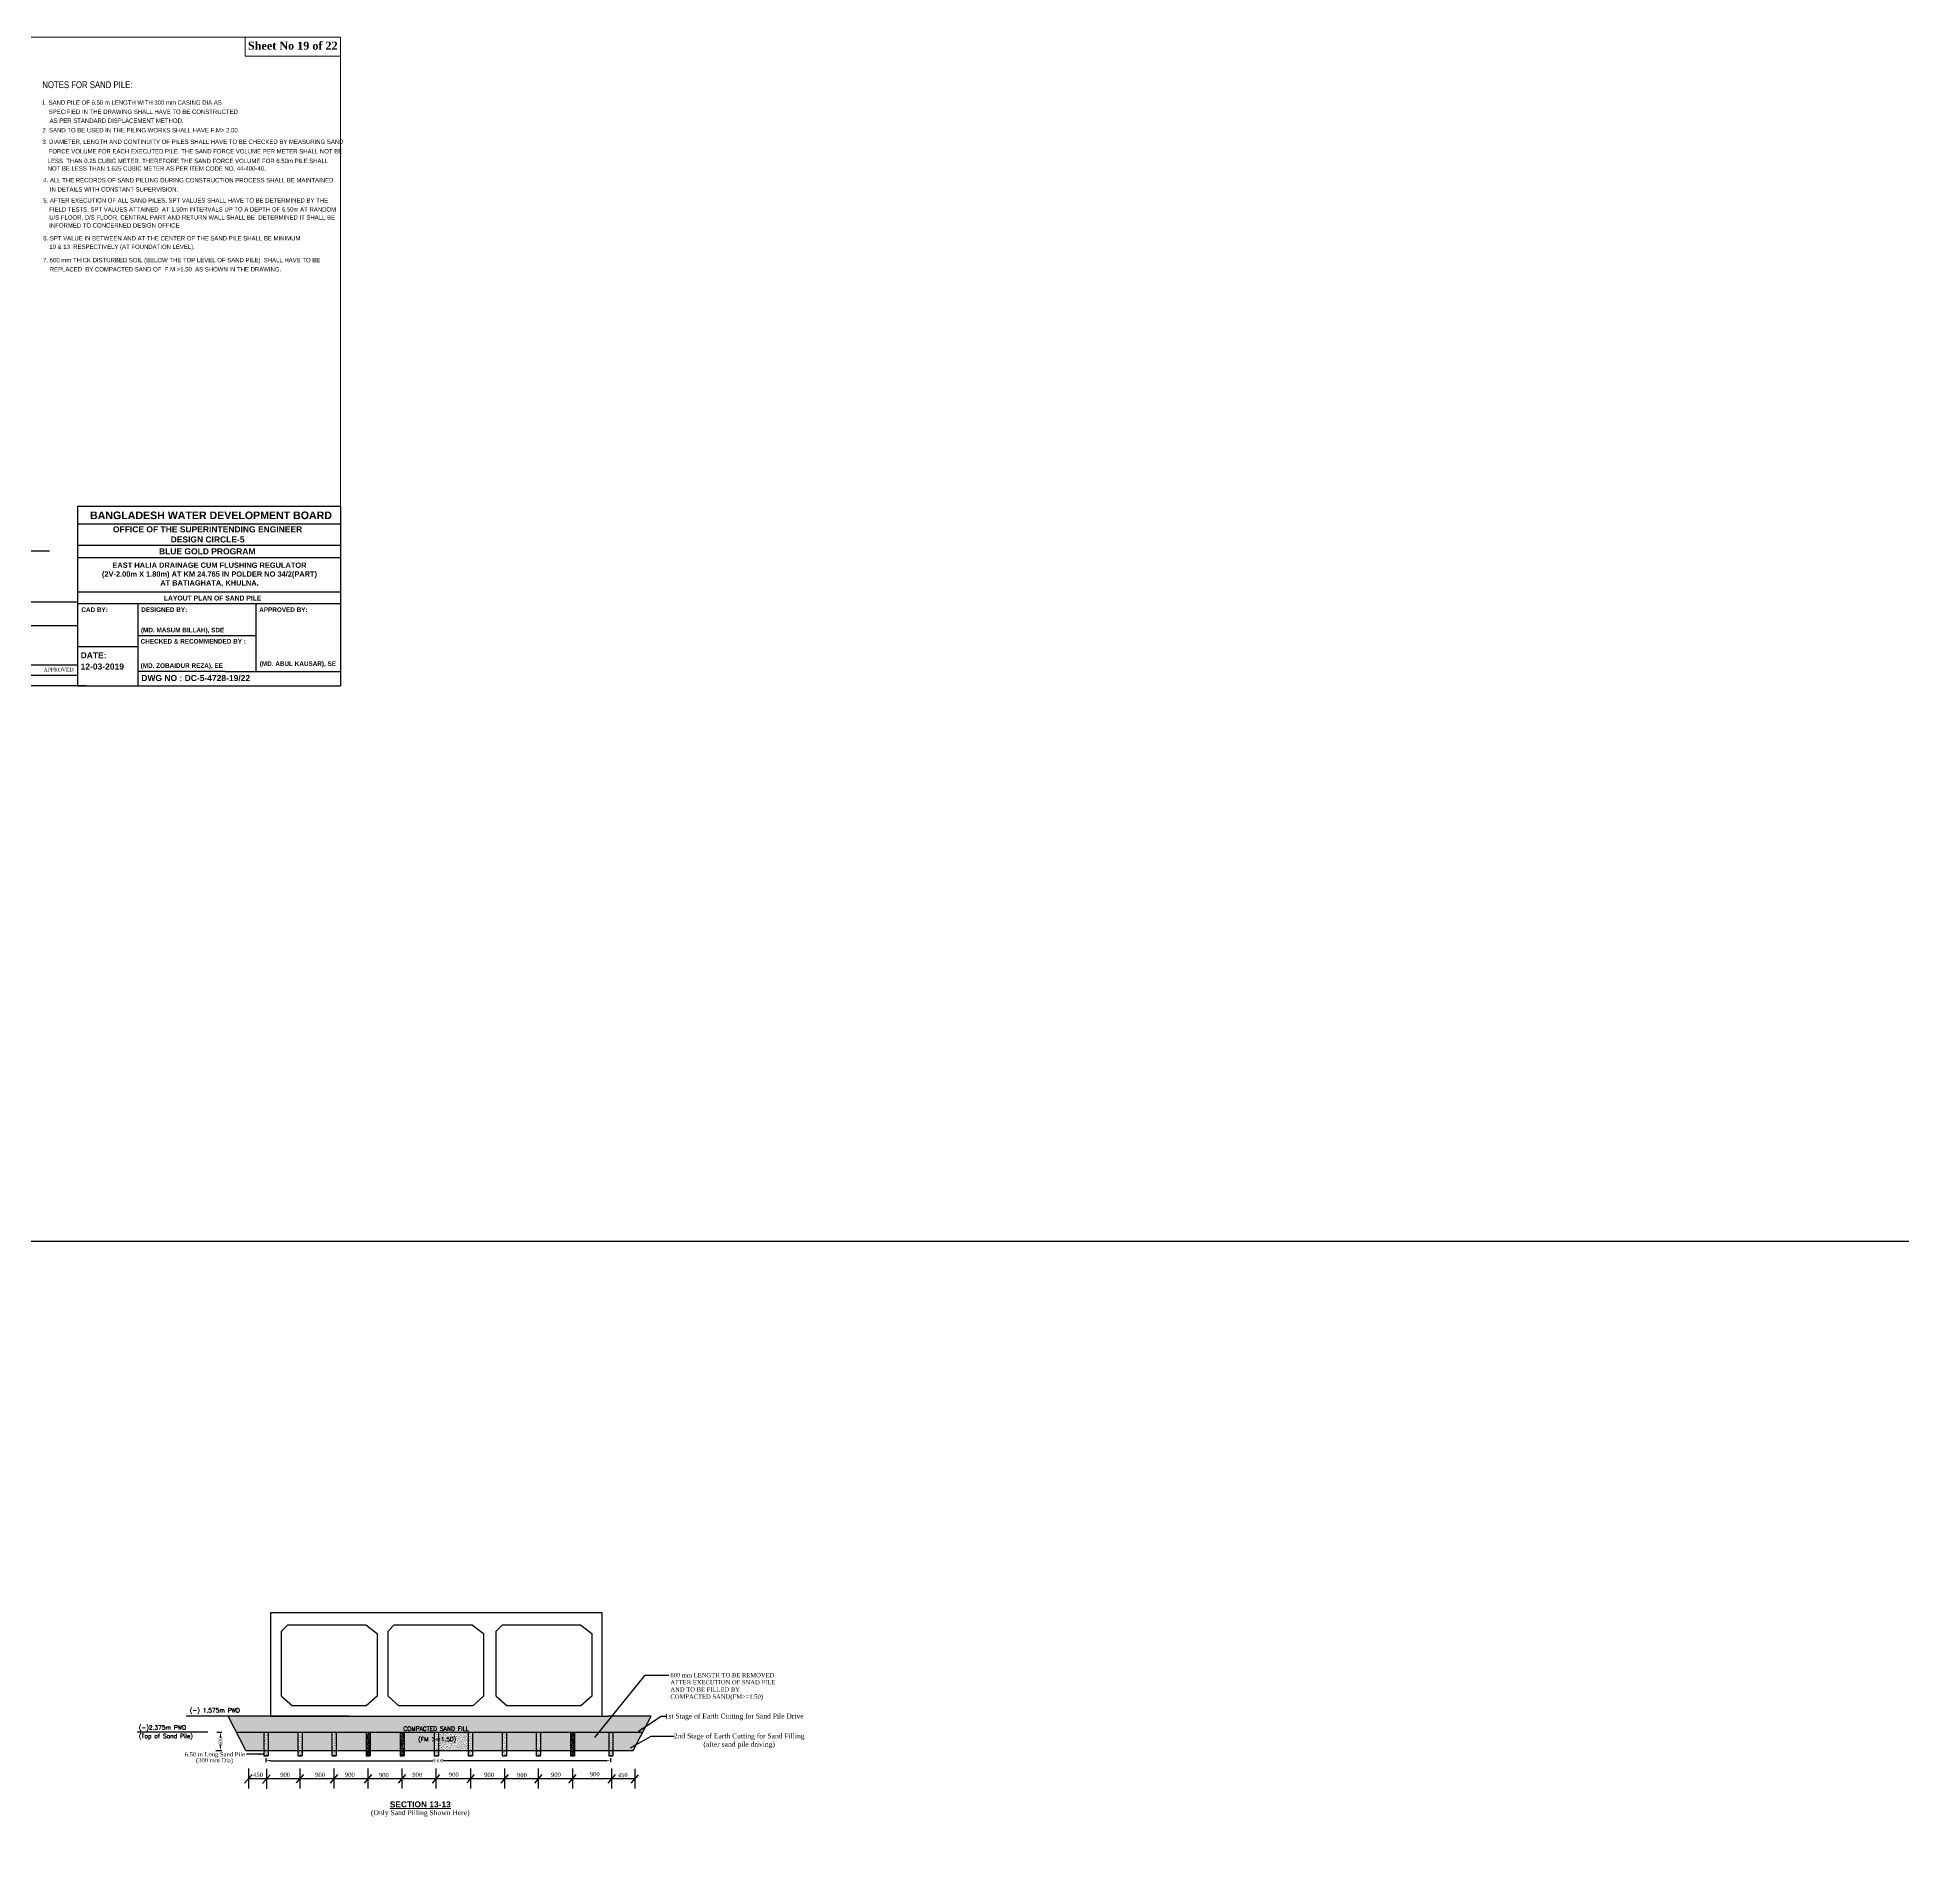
# Model space of a CAD drawing. Extents: x -545075 to 1728153, y -708141 to -305611.
# Drawn here: x 1322314 to 1454287, y -578895 to -449649 of the extents above; entities that cross this region are included whole.
import ezdxf

# ---------------------------------------------------------------- set-up
doc = ezdxf.new("R2010")
doc.units = 0
doc.header["$MEASUREMENT"] = 0
doc.layers.get('0').update_dxf_attribs({"linetype": 'CONTINUOUS'})
doc.layers.get('DEFPOINTS').update_dxf_attribs({"linetype": 'CONTINUOUS'})
doc.layers.add('LINE', color=7, linetype='CONTINUOUS')
doc.styles.add('ARIAL', font='ARIALN.TTF')
doc.styles.add('Arial-200', font='arial.ttf')
doc.styles.add('BIG', font='ROMANT.SHX')
doc.styles.get("Standard").update_dxf_attribs({"font": 'times.ttf', "height": 250})
doc.dimstyles.new('3', dxfattribs={"dimtxt": 225, "dimasz": 350, "dimexe": 100, "dimexo": 25, "dimgap": 9, "dimtad": 0, "dimdec": 0, "dimzin": 0, "dimdsep": 46, "dimtxsty": 'Standard', "dimcen": 0, "dimclrt": 256, "dimadec": 0, "dimazin": 0, "dimtfac": 1, "dimtdec": 0, "dimtofl": 0, "dimtmove": 2, "dimatfit": 3, "dimfxl": 1, "dimtolj": 1, "dimtzin": 0, "dimarcsym": 0})
pattern_1 = [(37.5, (174343, 266670), (-3.7796015, 115.609426), [0, -91.2, 0, -102, 0, -97.5]), (7.5, (174343, 266670), (106.186602, 169.328764), [0, -49.2, 0, -82.2, 0, -31.5]), (327.5, (174269.2, 266670), (186.848512, 0.339543), [0, -30, 0, -108, 0, -141]), (317.5, (174269.2, 266670), (180.367596, 52.660534), [0, -15, 0, -70.8, 0, -81])]

# ---------------------------------------------------------------- blocks, each defined once
blk = doc.blocks.new('*D646')
at = {"layer": 'DEFPOINTS', "color": 0, "linetype": 'ByBlock', "lineweight": -2}
for p in [(1334981, -569589), (1334926, -570874), (1335271, -570874)]:
    blk.add_point(p, dxfattribs=at)
at = {"layer": 'LINE', "color": 0, "linetype": 'ByBlock', "lineweight": -2}
for p, q in [((1335006, -569589), (1335371, -569589)), ((1335271, -569939), (1335271, -569960)), ((1334951, -570874), (1335371, -570874)), ((1335271, -570524), (1335271, -570503))]:
    blk.add_line(p, q, dxfattribs=at)
for points in [[(1335212, -569939), (1335329, -569939), (1335271, -569589)], [(1335212, -570524), (1335329, -570524), (1335271, -570874)]]:
    blk.add_solid(points, dxfattribs=at)
at = {"layer": 'LINE', "linetype": 'ByBlock', "insert": (1335271, -570232), "char_height": 250, "attachment_point": 5, "rotation": 90}
blk.add_mtext('\\A1;600', dxfattribs=at)
blk = doc.blocks.new('*D652')
at = {"layer": 'DEFPOINTS', "color": 0, "linetype": 'ByBlock', "lineweight": -2}
for p in [(1338482, -571397), (1362855, -571394), (1362855, -571606)]:
    blk.add_point(p, dxfattribs=at)
at = {"layer": 'LINE', "color": 0, "linetype": 'ByBlock', "lineweight": -2}
for p, q in [((1338482, -571422), (1338482, -571706)), ((1362855, -571419), (1362855, -571706)), ((1338832, -571606), (1350304, -571606)), ((1362505, -571606), (1351033, -571606))]:
    blk.add_line(p, q, dxfattribs=at)
for points in [[(1338832, -571548), (1338832, -571664), (1338482, -571606)], [(1362505, -571548), (1362505, -571664), (1362855, -571606)]]:
    blk.add_solid(points, dxfattribs=at)
at = {"layer": 'LINE', "linetype": 'ByBlock', "insert": (1350668, -571606), "char_height": 250, "attachment_point": 5}
blk.add_mtext('\\A1;9300', dxfattribs=at)

msp = doc.modelspace()

# ---------------------------------------------------------------- hatches: boundary and pattern name
at = {"layer": 'LINE', "linetype": 'ByBlock'}
h = msp.add_hatch(dxfattribs=at)
h.set_pattern_fill('AR-SAND', color=0, scale=60, style=0)
h.set_pattern_definition(pattern_1)
h.paths.add_polyline_path([(1365157.438, -569589.336), (1365751.998, -568462.125), (1362683.259, -568462.125), (1356656.433, -568462.125), (1354002, -568462.125), (1344321.501, -568462.125), (1338815.391, -568462.125), (1335905.815, -568462.125), (1335823.669, -568462.125), (1336407.087, -569589.336)])
h.paths.add_polyline_path([(1348411.235, -569565.747), (1354160.788, -569565.747), (1354160.788, -569110.122), (1348411.235, -569110.122)], flags=24)
h = msp.add_hatch(dxfattribs=at)
h.set_pattern_fill('AR-SAND', color=0, scale=60, style=0)
h.set_pattern_definition(pattern_1)
h.paths.add_polyline_path([(1338344, -569589.336), (1336407.087, -569589.336), (1337072, -570874), (1338344, -570874)])
h.paths.add_polyline_path([(1339526.438, -570874), (1340753, -570874), (1340753, -569589.336), (1338644, -569589.336), (1338644, -570874)])
h.paths.add_polyline_path([(1341053, -569589.336), (1341053, -570874), (1343162, -570874), (1343162, -569589.336)])
h.paths.add_polyline_path([(1345571, -570874), (1345571, -569589.336), (1343462, -569589.336), (1343462, -570874)])
h.paths.add_polyline_path([(1347980, -570874), (1347980, -569589.336), (1345871, -569589.336), (1345871, -570874)])
h.paths.add_polyline_path([(1350389, -570874), (1350389, -569589.336), (1348280, -569589.336), (1348280, -570874)])
h.paths.add_polyline_path([(1355207, -570874), (1355207, -569589.336), (1353098, -569589.336), (1353098, -570874)])
h.paths.add_polyline_path([(1357616, -570874), (1357616, -569589.336), (1355507, -569589.336), (1355507, -570874)])
h.paths.add_polyline_path([(1360025, -570874), (1360025, -569589.336), (1357916, -569589.336), (1357916, -570874)])
h.paths.add_polyline_path([(1361557.397, -570874), (1362742, -570874), (1362742, -569589.336), (1360325, -569589.336), (1360325, -570874)])
h.paths.add_polyline_path([(1364479.828, -570874), (1365157.438, -569589.336), (1363042, -569589.336), (1363042, -570874)])
h.paths.add_polyline_path([(1349288.016, -570450.703), (1352542.481, -570450.703), (1352542.481, -569756.417), (1349288.016, -569756.417)], flags=9)
h = msp.add_hatch(dxfattribs=at)
h.set_pattern_fill('AR-SAND', color=0, scale=60, style=0)
h.set_pattern_definition(pattern_1)
h.paths.add_polyline_path([(1338644, -569589.336), (1338344, -569589.336), (1338344, -570874), (1338644, -570874)])
h.paths.add_polyline_path([(1338344, -571250.469), (1338462.825, -571250.469), (1338462.825, -571288.029), (1338522.889, -571208.295), (1338522.889, -571250.82), (1338644, -571250.82), (1338644, -570874), (1338344, -570874)])
h = msp.add_hatch(dxfattribs=at)
h.set_pattern_fill('AR-SAND', color=0, scale=60, style=0)
h.set_pattern_definition(pattern_1)
h.paths.add_polyline_path([(1341053, -569589.336), (1340753, -569589.336), (1340753, -570874), (1341053, -570874)])
h.paths.add_polyline_path([(1340753, -571250.469), (1340871.825, -571250.469), (1340871.825, -571288.029), (1340931.889, -571208.295), (1340931.889, -571250.82), (1341053, -571250.82), (1341053, -570874), (1340753, -570874)])
h = msp.add_hatch(dxfattribs=at)
h.set_pattern_fill('AR-SAND', color=0, scale=60, style=0)
h.set_pattern_definition(pattern_1)
h.paths.add_polyline_path([(1343462, -569589.336), (1343162, -569589.336), (1343162, -570874), (1343462, -570874)])
h.paths.add_polyline_path([(1343162, -571250.469), (1343280.825, -571250.469), (1343280.825, -571288.029), (1343340.889, -571208.295), (1343340.889, -571250.82), (1343462, -571250.82), (1343462, -570874), (1343162, -570874)])
h = msp.add_hatch(dxfattribs=at)
h.set_pattern_fill('AR-SAND', color=0, scale=60, style=0)
h.set_pattern_definition(pattern_1)
h.paths.add_polyline_path([(1345871, -569589.336), (1345571, -569589.336), (1345571, -570874), (1345871, -570874)])
h.paths.add_polyline_path([(1345571, -571250.469), (1345689.825, -571250.469), (1345689.825, -571288.029), (1345749.889, -571208.295), (1345749.889, -571250.82), (1345871, -571250.82), (1345871, -570874), (1345571, -570874)])
h = msp.add_hatch(dxfattribs=at)
h.set_pattern_fill('AR-SAND', color=0, scale=60, style=0)
h.set_pattern_definition(pattern_1)
h.paths.add_polyline_path([(1348280, -569589.336), (1347980, -569589.336), (1347980, -570874), (1348280, -570874)])
h.paths.add_polyline_path([(1347980, -571250.469), (1348098.825, -571250.469), (1348098.825, -571288.029), (1348158.889, -571208.295), (1348158.889, -571250.82), (1348280, -571250.82), (1348280, -570874), (1347980, -570874)])
h = msp.add_hatch(dxfattribs=at)
h.set_pattern_fill('AR-SAND', color=0, scale=60, style=0)
h.set_pattern_definition(pattern_1)
h.paths.add_polyline_path([(1352798, -570874), (1352798, -569589.336), (1350689, -569589.336), (1350689, -570874)])
h.paths.add_polyline_path([(1349288.016, -570450.703), (1352542.481, -570450.703), (1352542.481, -569756.417), (1349288.016, -569756.417)], flags=9)
h = msp.add_hatch(dxfattribs=at)
h.set_pattern_fill('AR-SAND', color=0, scale=60, style=0)
h.set_pattern_definition(pattern_1)
h.paths.add_polyline_path([(1350689, -569589.336), (1350389, -569589.336), (1350389, -570874), (1350689, -570874)])
h.paths.add_polyline_path([(1350389, -571250.469), (1350507.825, -571250.469), (1350507.825, -571288.029), (1350567.889, -571208.295), (1350567.889, -571250.82), (1350689, -571250.82), (1350689, -570874), (1350389, -570874)])
h = msp.add_hatch(dxfattribs=at)
h.set_pattern_fill('AR-SAND', color=0, scale=60, style=0)
h.set_pattern_definition(pattern_1)
h.paths.add_polyline_path([(1353098, -569589.336), (1352798, -569589.336), (1352798, -570874), (1353098, -570874)])
h.paths.add_polyline_path([(1352798, -571250.469), (1352916.825, -571250.469), (1352916.825, -571288.029), (1352976.889, -571208.295), (1352976.889, -571250.82), (1353098, -571250.82), (1353098, -570874), (1352798, -570874)])
h = msp.add_hatch(dxfattribs=at)
h.set_pattern_fill('AR-SAND', color=0, scale=60, style=0)
h.set_pattern_definition(pattern_1)
h.paths.add_polyline_path([(1355507, -569589.336), (1355207, -569589.336), (1355207, -570874), (1355507, -570874)])
h.paths.add_polyline_path([(1355207, -571250.469), (1355325.825, -571250.469), (1355325.825, -571288.029), (1355385.889, -571208.295), (1355385.889, -571250.82), (1355507, -571250.82), (1355507, -570874), (1355207, -570874)])
h = msp.add_hatch(dxfattribs=at)
h.set_pattern_fill('AR-SAND', color=0, scale=60, style=0)
h.set_pattern_definition(pattern_1)
h.paths.add_polyline_path([(1357916, -569589.336), (1357616, -569589.336), (1357616, -570874), (1357916, -570874)])
h.paths.add_polyline_path([(1357616, -571250.469), (1357734.825, -571250.469), (1357734.825, -571288.029), (1357794.889, -571208.295), (1357794.889, -571250.82), (1357916, -571250.82), (1357916, -570874), (1357616, -570874)])
h = msp.add_hatch(dxfattribs=at)
h.set_pattern_fill('AR-SAND', color=0, scale=60, style=0)
h.set_pattern_definition(pattern_1)
h.paths.add_polyline_path([(1360325, -569589.336), (1360025, -569589.336), (1360025, -570874), (1360325, -570874)])
h.paths.add_polyline_path([(1360025, -571250.469), (1360143.825, -571250.469), (1360143.825, -571288.029), (1360203.889, -571208.295), (1360203.889, -571250.82), (1360325, -571250.82), (1360325, -570874), (1360025, -570874)])
h = msp.add_hatch(dxfattribs=at)
h.set_pattern_fill('AR-SAND', color=0, scale=60, style=0)
h.set_pattern_definition(pattern_1)
h.paths.add_polyline_path([(1363042, -569589.336), (1362742, -569589.336), (1362742, -570874), (1363042, -570874)])
h.paths.add_polyline_path([(1362742, -571250.469), (1362860.825, -571250.469), (1362860.825, -571288.029), (1362920.889, -571208.295), (1362920.889, -571250.82), (1363042, -571250.82), (1363042, -570874), (1362742, -570874)])

# ---------------------------------------------------------------- linework, layer by layer
at = {"color": 0, "linetype": 'Continuous', "lineweight": -3, "ltscale": 0.5}
for p, q in [((1325179, -482820), (1343762.973, -482820)), ((1325179, -484073.758), (1343762.973, -484073.758)), ((1325179, -485596.085), (1343762.973, -485596.085))]:
    msp.add_line(p, q, dxfattribs=at)
at = {"color": 0, "linetype": 'ByBlock', "lineweight": -2}
for p, q in [((1325179, -495552.664), (1325179, -482820)), ((1325179, -486461.297), (1343762.973, -486461.297)), ((1325179, -488890.6), (1343762.973, -488890.6)), ((1325179, -489724.786), (1343762.973, -489724.786)), ((1337762.91, -489724.786), (1337762.91, -494530.283)), ((1329416.512, -491986.907), (1337750.765, -491986.907)), ((1329417.992, -492774.426), (1325179, -492774.426)), ((1335598.424, -494530.283), (1329416.512, -494530.283)), ((1335598.424, -494530.283), (1343762.973, -494530.283))]:
    msp.add_line(p, q, dxfattribs=at)
at = {"color": 7, "linetype": 'Continuous', "lineweight": -2, "ltscale": 2}
msp.add_line((1329416.512, -489724.786), (1329416.512, -495552.664), dxfattribs=at)
at = {"color": 7, "linetype": 'ByBlock', "lineweight": 20}
msp.add_lwpolyline([(1278848.194, -495552.664), (1278848.194, -449648.642), (1343762.973, -449648.642), (1343762.973, -495552.664), (1278848.194, -495552.664)], close=True, dxfattribs=at)
at = {"layer": 'LINE', "color": 0, "linetype": 'ByBlock', "lineweight": -2}
for p, q in [((1343762.973, -482820), (1343762.973, -495552.664)), ((1325179, -495552.664), (1343762.973, -495552.664)), ((1360732.261, -561991.227), (1361540.032, -562599.625)), ((1335823.669, -568462.125), (1332845, -568462.125))]:
    msp.add_line(p, q, dxfattribs=at)
at = {"layer": 'LINE'}
msp.add_line((1281205.754, -485997.77), (1323175.707, -485997.77), dxfattribs=at)
at = {"layer": 'LINE', "color": 7}
for p, q in [((1312164.454, -489605.933), (1324808.775, -489605.933)), ((1313064.442, -489605.933), (1325179, -489605.933)), ((1312164.454, -491266.765), (1324808.775, -491266.765)), ((1313064.442, -491266.765), (1325179, -491266.765)), ((1312164.454, -494062.396), (1324808.775, -494062.396)), ((1312164.454, -494784.497), (1324808.775, -494784.497)), ((1313064.442, -494062.396), (1325179, -494062.396)), ((1313064.442, -494062.396), (1324808.775, -494062.396)), ((1313064.442, -494062.396), (1324808.775, -494062.396)), ((1313064.442, -494784.497), (1325179, -494784.497)), ((1313064.442, -494784.497), (1324808.775, -494784.497)), ((1313064.442, -494784.497), (1324808.775, -494784.497)), ((1325755.003, -495552.664), (1312164.454, -495552.664))]:
    msp.add_line(p, q, dxfattribs=at)
at = {"layer": 'LINE', "color": 0, "linetype": 'ByBlock'}
for p, q in [((1340027.957, -561991.227), (1339587.79, -562446.491)), ((1345545.651, -561991.227), (1346353.423, -562599.625)), ((1347566.132, -561991.227), (1347125.965, -562446.491)), ((1353083.826, -561991.227), (1353891.598, -562599.625)), ((1355214.567, -561991.227), (1354774.4, -562446.491)), ((1339587.79, -567046.68), (1340358.905, -567712.058)), ((1346353.423, -567046.68), (1345581.998, -567712.058)), ((1347125.965, -567046.68), (1347897.081, -567712.058)), ((1353891.598, -567046.68), (1353120.173, -567712.058)), ((1354774.4, -567046.68), (1355545.515, -567712.058)), ((1361540.032, -567046.68), (1360768.608, -567712.058)), ((1335905.815, -568462.125), (1335823.669, -568462.125)), ((1337072, -570874), (1335823.669, -568462.125)), ((1344321.501, -568462.125), (1335905.815, -568462.125)), ((1344321.501, -568462.125), (1356656.433, -568462.125)), ((1356656.433, -568462.125), (1362683.259, -568462.125)), ((1365751.998, -568462.125), (1362683.259, -568462.125)), ((1364479.828, -570874), (1365751.998, -568462.125)), ((1334377.948, -569589.336), (1329368.015, -569589.336)), ((1336407.087, -569589.336), (1365157.438, -569589.336)), ((1338344, -569589.336), (1338344, -571250.469)), ((1338644, -569589.336), (1338644, -571250.469)), ((1340753, -569589.336), (1340753, -571250.469)), ((1341053, -569589.336), (1341053, -571250.469)), ((1343162, -569589.336), (1343162, -571250.469)), ((1343462, -569589.336), (1343462, -571250.469)), ((1345571, -569589.336), (1345571, -571250.469)), ((1345871, -569589.336), (1345871, -571250.469)), ((1347980, -569589.336), (1347980, -571250.469)), ((1348280, -569589.336), (1348280, -571250.469)), ((1350389, -569589.336), (1350389, -571250.469)), ((1350689, -569589.336), (1350689, -571250.469)), ((1352798, -569589.336), (1352798, -571250.469)), ((1353098, -569589.336), (1353098, -571250.469)), ((1355207, -569589.336), (1355207, -571250.469)), ((1355507, -569589.336), (1355507, -571250.469)), ((1357616, -569589.336), (1357616, -571250.469)), ((1357916, -569589.336), (1357916, -571250.469)), ((1360025, -569589.336), (1360025, -571250.469)), ((1360325, -569589.336), (1360325, -571250.469)), ((1362742, -569589.336), (1362742, -571250.469)), ((1363042, -569589.336), (1363042, -571250.469)), ((1337072, -570874), (1339526.438, -570874)), ((1338344, -571250.469), (1338462.825, -571250.469)), ((1338462.825, -571288.029), (1338522.889, -571208.295)), ((1338462.825, -571250.469), (1338462.825, -571288.029)), ((1338522.889, -571208.295), (1338522.889, -571250.82)), ((1338522.889, -571250.82), (1338644, -571250.82)), ((1339526.438, -570874), (1361557.397, -570874)), ((1340753, -571250.469), (1340871.825, -571250.469)), ((1340871.825, -571288.029), (1340931.889, -571208.295)), ((1340871.825, -571250.469), (1340871.825, -571288.029)), ((1340931.889, -571208.295), (1340931.889, -571250.82)), ((1340931.889, -571250.82), (1341053, -571250.82)), ((1343162, -571250.469), (1343280.825, -571250.469)), ((1343280.825, -571288.029), (1343340.889, -571208.295)), ((1343280.825, -571250.469), (1343280.825, -571288.029)), ((1343340.889, -571208.295), (1343340.889, -571250.82)), ((1343340.889, -571250.82), (1343462, -571250.82)), ((1345571, -571250.469), (1345689.825, -571250.469)), ((1345689.825, -571288.029), (1345749.889, -571208.295)), ((1345689.825, -571250.469), (1345689.825, -571288.029)), ((1345749.889, -571208.295), (1345749.889, -571250.82)), ((1345749.889, -571250.82), (1345871, -571250.82)), ((1347980, -571250.469), (1348098.825, -571250.469)), ((1348098.825, -571288.029), (1348158.889, -571208.295)), ((1348098.825, -571250.469), (1348098.825, -571288.029)), ((1348158.889, -571208.295), (1348158.889, -571250.82)), ((1348158.889, -571250.82), (1348280, -571250.82)), ((1350389, -571250.469), (1350507.825, -571250.469)), ((1350507.825, -571288.029), (1350567.889, -571208.295)), ((1350507.825, -571250.469), (1350507.825, -571288.029)), ((1350567.889, -571208.295), (1350567.889, -571250.82)), ((1350567.889, -571250.82), (1350689, -571250.82)), ((1352798, -571250.469), (1352916.825, -571250.469)), ((1352916.825, -571288.029), (1352976.889, -571208.295)), ((1352916.825, -571250.469), (1352916.825, -571288.029)), ((1352976.889, -571208.295), (1352976.889, -571250.82)), ((1352976.889, -571250.82), (1353098, -571250.82)), ((1355207, -571250.469), (1355325.825, -571250.469)), ((1355325.825, -571288.029), (1355385.889, -571208.295)), ((1355325.825, -571250.469), (1355325.825, -571288.029)), ((1355385.889, -571208.295), (1355385.889, -571250.82)), ((1355385.889, -571250.82), (1355507, -571250.82)), ((1357616, -571250.469), (1357734.825, -571250.469)), ((1357734.825, -571288.029), (1357794.889, -571208.295)), ((1357734.825, -571250.469), (1357734.825, -571288.029)), ((1357794.889, -571208.295), (1357794.889, -571250.82)), ((1357794.889, -571250.82), (1357916, -571250.82)), ((1360025, -571250.469), (1360143.825, -571250.469)), ((1360143.825, -571288.029), (1360203.889, -571208.295)), ((1360143.825, -571250.469), (1360143.825, -571288.029)), ((1360203.889, -571208.295), (1360203.889, -571250.82)), ((1360203.889, -571250.82), (1360325, -571250.82)), ((1361541.507, -570874), (1364479.828, -570874)), ((1362742, -571250.469), (1362860.825, -571250.469)), ((1362860.825, -571288.029), (1362920.889, -571208.295)), ((1362860.825, -571250.469), (1362860.825, -571288.029)), ((1362920.889, -571208.295), (1362920.889, -571250.82)), ((1362920.889, -571250.82), (1363042, -571250.82)), ((1337505.863, -572586), (1336982.863, -573190)), ((1337254, -572158), (1337254, -573570)), ((1338777.348, -572605.072), (1338254.348, -573209.072)), ((1338525.485, -572189.943), (1338525.485, -573601.943)), ((1341147.863, -572573.13), (1340624.863, -573177.13)), ((1340896, -572158), (1340896, -573570)), ((1343553.863, -572586), (1343030.863, -573190)), ((1343302, -572158), (1343302, -573570)), ((1345949.863, -572586), (1345426.863, -573190)), ((1345698, -572158), (1345698, -573570)), ((1348362.863, -572586), (1347839.863, -573190)), ((1348111, -572158), (1348111, -573570)), ((1350771.863, -572586), (1350248.863, -573190)), ((1350520, -572158), (1350520, -573570)), ((1353217.863, -572573.13), (1352694.863, -573177.13)), ((1352966, -572158), (1352966, -573570)), ((1355619.863, -572586), (1355096.863, -573190)), ((1355368, -572158), (1355368, -573570)), ((1358000.863, -572586), (1357477.863, -573190)), ((1357749, -572158), (1357749, -573570)), ((1360420.863, -572586), (1359897.863, -573190)), ((1360169, -572158), (1360169, -573570)), ((1363196.863, -572586), (1362673.863, -573190)), ((1362945, -572158), (1362945, -573570)), ((1364828.863, -572598.87), (1364305.863, -573202.87)), ((1364577, -572170.87), (1364577, -573582.87)), ((1337254, -572876.87), (1364588.144, -572876.87))]:
    msp.add_line(p, q, dxfattribs=at)
at = {"layer": 'LINE', "lineweight": 9}
msp.add_lwpolyline([(1343762.973, -449648.642), (1337010.31, -449648.642), (1337010.31, -450973.244), (1343762.973, -450973.244)], close=True, dxfattribs=at)
at = {"layer": 'LINE', "color": 3, "linetype": 'ByBlock', "lineweight": -2}
msp.add_lwpolyline([(-367224, -534852), (1728153, -534852), (1728153, -708141), (-367224, -708141)], close=True, dxfattribs=at)
at = {"layer": 'LINE', "color": 0, "linetype": 'ByBlock'}
for points in [[(1354002, -561130.746), (1338815.391, -561130.746), (1338815.391, -568462.125), (1347087.566, -568462.125)], [(1340027.957, -561991.227), (1345545.651, -561991.227)], [(1347566.132, -561991.227), (1353083.826, -561991.227)], [(1354002, -568462.125), (1362274.175, -568462.125), (1362274.175, -561130.746), (1354002, -561130.746)], [(1355214.567, -561991.227), (1360732.261, -561991.227)], [(1339587.79, -567046.68), (1339587.79, -562446.491)], [(1346353.423, -562599.625), (1346353.423, -567046.68)], [(1347125.965, -567046.68), (1347125.965, -562446.491)], [(1353891.598, -562599.625), (1353891.598, -567046.68)], [(1354774.4, -567046.68), (1354774.4, -562446.491)], [(1361540.032, -562599.625), (1361540.032, -567046.68)], [(1345581.998, -567712.058), (1340358.905, -567712.058)], [(1353120.173, -567712.058), (1347897.081, -567712.058)], [(1360768.608, -567712.058), (1355545.515, -567712.058)]]:
    msp.add_lwpolyline(points, dxfattribs=at)

# ---------------------------------------------------------------- texts
at = {"color": 7, "linetype": 'Continuous', "lineweight": -3, "style": 'ARIAL'}
for s, height, p in [('NOTES FOR SAND PILE:', 479.4806, (1322669.613, -453244.406)), ('1. SAND PILE OF 6.50 m LENGTH WITH 300 mm CASING DIA AS', 308.7315, (1322644.547, -454420.912)), ('SPECIFIED IN THE DRAWING SHALL HAVE TO BE CONSTRUCTED', 308.7315, (1323122.685, -455072.315)), ('2. SAND TO BE USED IN THE PILING WORKS SHALL HAVE F.M> 2.00. ', 308.7315, (1322673.119, -456377.044)), ('AS PER STANDARD DISPLACEMENT METHOD.', 308.7315, (1323187.887, -455702.002)), ('3. DIAMETER, LENGTH AND CONTINUITY OF PILES SHALL HAVE TO BE CHECKED BY MEASURING SAND', 308.7315, (1322673.119, -457195.772)), ('FORCE VOLUME FOR EACH EXECUTED PILE. THE SAND FORCE VOLUME PER METER SHALL NOT BE', 308.7315, (1323119.198, -457868.703)), ('LESS  THAN 0.25 CUBIC METER. THEREFORE THE SAND FORCE VOLUME FOR 6.50m PILE SHALL', 308.7315, (1323048.128, -458552.437)), ('NOT BE LESS THAN 1.625 CUBIC METER AS PER ITEM CODE NO. 44-400-40.', 308.7315, (1323048.128, -459089.151)), ('4. ALL THE RECORDS OF SAND PILLING DURING CONSTRUCTION PROCESS SHALL BE MAINTAINED ', 308.7315, (1322732.003, -459915.833)), ('    IN DETAILS WITH CONSTANT SUPERVISION.', 308.7315, (1322732.003, -460564.316)), ('5. AFTER EXECUTION OF ALL SAND PILES, SPT VALUES SHALL HAVE TO BE DETERMINED BY THE  ', 308.7315, (1322732.003, -461345.086)), ('FIELD TESTS. SPT VALUES ATTAINED  AT 1.50m INTERVALS UP TO A DEPTH OF 6.50m AT RANDOM', 308.7315, (1323156.4, -461979.888)), ('U/S FLOOR, D/S FLOOR, CENTRAL PART AND RETURN WALL SHALL BE  DETERMINED IT SHALL BE ', 308.7315, (1323156.4, -462546.299)), ('INFORMED TO CONCERNED DESIGN OFFICE', 308.7315, (1323156.4, -463110.867)), ('6. SPT VALUE IN BETWEEN AND AT THE CENTER OF THE SAND PILE SHALL BE MINIMUM ', 308.7315, (1322732.003, -464024.834)), ('7. 600 mm THICK DISTURBED SOIL (BELOW THE TOP LEVEL OF SAND PILE)  SHALL HAVE TO BE', 308.7315, (1322722.315, -465570.658)), ('    REPLACED  BY COMPACTED SAND OF  F.M >1.50  AS SHOWN IN THE DRAWING.', 308.7315, (1322722.315, -466219.14))]:
    msp.add_text(s, height=height, dxfattribs=at).set_placement(p)
at = {"color": 7, "linetype": 'Continuous', "lineweight": -3, "insert": (1322807.502, -464319.141), "char_height": 308.7315, "width": 15894.14621, "attachment_point": 1, "style": 'ARIAL'}
msp.add_mtext('   10 & 13  RESPECTIVELY (AT FOUNDATION LEVEL).\\P\\P   ', dxfattribs=at)
at = {"color": 0, "linetype": 'ByBlock', "lineweight": -2, "style": 'Arial-200'}
for s, insert, char_height, width, attachment_point in [('{\\fArial|b1|i0|c0|p34;BANGLADESH WATER DEVELOPMENT BOARD}', (1334602.637, -483752.282), 536.47395, 18522.8257, 8), ('{\\fArial|b1|i0|c0|p34;OFFICE OF THE SUPERINTENDING ENGINEER \\PDESIGN CIRCLE-5}', (1334360.489, -485403.927), 429.17916, 18522.8257, 8), ('{\\fArial|b1|i0|c0|p34;EAST HALIA DRAINAGE CUM FLUSHING REGULATOR\\P(2V-2.00m X 1.80m) AT KM 24.765 \\A1;IN POLDER NO 34/2\\A0;\\C256;(PART)\\A1;\\C0; \\PAT BATIAGHATA, KHULNA.}', (1334495.361, -488528.446), 375.53177, 19084.43684, 8), ('{\\fArial|b1|i0|c0|p34;BLUE GOLD PROGRAM}', (1334337.762, -486245.428), 429.17916, 18522.8257, 8), ('{\\fArial|b1|i0|c0|p34;LAYOUT PLAN OF SAND PILE}', (1331267.661, -489511.421), 343.32143, 18509.8307, 7), ('{\\fArial|b1|i0|c0|p34;CAD BY:}', (1325429.223, -490317.185), 321.88437, 18522.8257, 7), ('{\\fArial|b1|i0|c0|p34;DESIGNED BY:}', (1329666.735, -490317.185), 321.88437, 18522.8257, 7), ('{\\fArial|b1|i0|c0|p34;APPROVED BY:}', (1338013.134, -490317.185), 321.88437, 18522.8257, 7), ('{\\fArial|b1|i0|c0|p34;CHECKED & RECOMMENDED BY :}', (1329626.628, -492558.098), 321.88437, 18522.8257, 7), ('{\\fArial|b1|i0|c0|p34;(MD. MASUM BILLAH), SDE}', (1329646.016, -491853.111), 321.88437, 15818.98233, 7), ('{\\fArial|b1|i0|c0|p34;DATE:}', (1325378.387, -493593.443), 429.17916, 18522.8257, 7), ('{\\fArial|b1|i0|c0|p34;12-03-2019}', (1325378.387, -494399.227), 429.17916, 18522.8257, 7), ('{\\fArial|b1|i0|c0|p34;(MD. ZOBAIDUR REZA), EE}', (1329626.628, -494370.258), 321.88437, 18522.8257, 7), ('{\\fArial|b1|i0|c0|p34;DWG NO : DC-5-4728-19/22}', (1329674.91, -495217.886), 429.17916, 18522.8257, 7), ('{\\fArial|b1|i0|c0|p34;(MD. ABUL KAUSAR), SE}', (1338052.833, -494231.597), 321.88437, 18522.8257, 7)]:
    msp.add_mtext(s, dxfattribs=dict(at, insert=insert, char_height=char_height, width=width, attachment_point=attachment_point))
at = {"layer": 'LINE', "color": 0, "linetype": 'ByBlock', "style": 'BIG'}
for s, p in [('(-) 1.575m PWD', (1333106.612, -568190.693)), ('(-)2.375m PWD', (1329503.297, -569408.3)), ('(Top of Sand Pile)', (1329503.297, -570017.071)), ('   COMPACTED SAND FILL', (1347532.529, -569489.809)), (' (FM >=1.50)', (1349056.588, -570233.739))]:
    msp.add_text(s, height=303.75, dxfattribs=at).set_placement(p)
at = {"layer": 'LINE', "color": 7, "lineweight": 9, "insert": (1337213.854, -449956.532), "char_height": 568.68406, "width": 20426.94652, "attachment_point": 1}
msp.add_mtext('{\\fTimes New Roman|b1|i0|c0|p18;Sheet No 19 of 22}', dxfattribs=at)
at = {"layer": 'LINE', "color": 7, "insert": (1322753.66, -494268.452), "char_height": 264.22886, "attachment_point": 1}
msp.add_mtext('{\\fTimes New Roman|b0|i0|c0|p18;APPROVED}', dxfattribs=at)
at = {"layer": 'LINE', "color": 0, "linetype": 'ByBlock', "style": 'BIG'}
for s, insert, char_height, width, attachment_point in [('{\\fTimes New Roman|b0|i0|c0|p18;600 mm LENGTH TO BE REMOVED AFTER EXECUTION OF SNAD PILE\\PAND TO BE FILLED BY COMPACTED SAND(FM>=1.50)}', (1367101.69, -567319.717), 303.75, 7516.51386, 7), ('{\\fTimes New Roman|b0|i0|c0|p18;1st Stage of Earth Cutting for Sand Pile Drive}', (1371615.897, -568741.263), 350, 31814.62633, 8), ('{\\fTimes New Roman|b0|i0|c0|p18;2nd Stage of Earth Cutting for Sand Filling \\P(after sand pile driving)}', (1371970.616, -570726.684), 350, 31814.62633, 8), ('{\\fTimes New Roman|b0|i0|c0|p18;6.50 m Long Sand Pile}', (1334871.922, -571404.927), 303.75, 33140.23576, 8), ('{\\fTimes New Roman|b0|i0|c0|p18;(300 mm Dia)}', (1334852.922, -571828.927), 303.75, 33140.23576, 8), ('{\\fTimes New Roman|b0|i0|c0|p18;450}', (1337930.954, -572760.605), 303.75, 33140.23576, 8), ('{\\fTimes New Roman|b0|i0|c0|p18;900}', (1339849.954, -572760.605), 303.75, 33140.23576, 8), ('{\\fTimes New Roman|b0|i0|c0|p18;900}', (1342320.954, -572760.605), 303.75, 33140.23576, 8), ('{\\fTimes New Roman|b0|i0|c0|p18;900}', (1344424.954, -572760.605), 303.75, 33140.23576, 8), ('{\\fTimes New Roman|b0|i0|c0|p18;900}', (1346826.997, -572783.273), 303.75, 33140.23576, 8), ('{\\fTimes New Roman|b0|i0|c0|p18;900}', (1349192.002, -572758.221), 303.75, 33140.23576, 8), ('{\\fTimes New Roman|b0|i0|c0|p18;900}', (1351780.655, -572744.989), 303.75, 33140.23576, 8), ('{\\fTimes New Roman|b0|i0|c0|p18;900}', (1354276.954, -572760.605), 303.75, 33140.23576, 8), ('{\\fTimes New Roman|b0|i0|c0|p18;900}', (1356605.912, -572781.089), 303.75, 33140.23576, 8), ('{\\fTimes New Roman|b0|i0|c0|p18;900}', (1359004.954, -572760.605), 303.75, 33140.23576, 8), ('{\\fTimes New Roman|b0|i0|c0|p18;900}', (1361749.573, -572715.883), 303.75, 33140.23576, 8), ('{\\fTimes New Roman|b0|i0|c0|p18;450}', (1363730.805, -572773.475), 303.75, 33140.23576, 8), ('{\\fTimes New Roman|b0|i0|c0|p18;(Only Sand Pilling Shown Here)}', (1349408.41, -575574.726), 350, 31814.62633, 8)]:
    msp.add_mtext(s, dxfattribs=dict(at, insert=insert, char_height=char_height, width=width, attachment_point=attachment_point))
at = {"layer": 'LINE', "color": 0, "linetype": 'ByBlock', "lineweight": 5, "insert": (1349409.25, -574915.409), "char_height": 424.22858, "width": 20795.35526, "attachment_point": 8}
msp.add_mtext('\\A1;{\\fArial|b1|i0|c0|p34;\\LSECTION 13-13 }', dxfattribs=at)

# ---------------------------------------------------------------- dimensions: what is measured, and where the dimension line sits
at = {"layer": 'LINE', "color": 0, "linetype": 'ByBlock'}
dim = msp.add_linear_dim(base=(1335270.781, -570874), p1=(1334980.652, -569589.336), p2=(1334926.219, -570874), angle=90, text='600', dimstyle='3', override={"dimtxt": 350, "dimclrd": 0, "dimclre": 0}, dxfattribs=at)
dim.commit()
dim.dimension.update_dxf_attribs({"geometry": '*D646', "text_midpoint": (1335270.781, -570231.668)})
dim = msp.add_linear_dim(base=(1362855, -571606), p1=(1338482, -571397), p2=(1362855, -571394), text='9300', dimstyle='3', dxfattribs=at)
dim.commit()
dim.dimension.update_dxf_attribs({"geometry": '*D652', "text_midpoint": (1350668.5, -571606)})

# ---------------------------------------------------------------- leaders
for points, override in [([(1361764, -569967), (1365312.492, -565557.032), (1366995.492, -565556.326)], {"dimtxt": 350, "dimclrd": 0, "dimclre": 0}), ([(1364853.049, -569515.09), (1366444.701, -568461.498), (1366863.186, -568461.303)], {"dimgap": 9, "dimtad": 0, "dimfxl": 700}), ([(1364276, -570691), (1365744.559, -569870.054), (1367360.038, -569870.993)], {"dimgap": 9, "dimtad": 0, "dimfxl": 700}), ([(1338333.408, -571151.871), (1337111.538, -571151.871)], {"dimtxt": 350, "dimclrd": 0, "dimclre": 0})]:
    msp.add_leader(points, dimstyle='3', override=override, dxfattribs=at)

doc.saveas('drawing.dxf')
